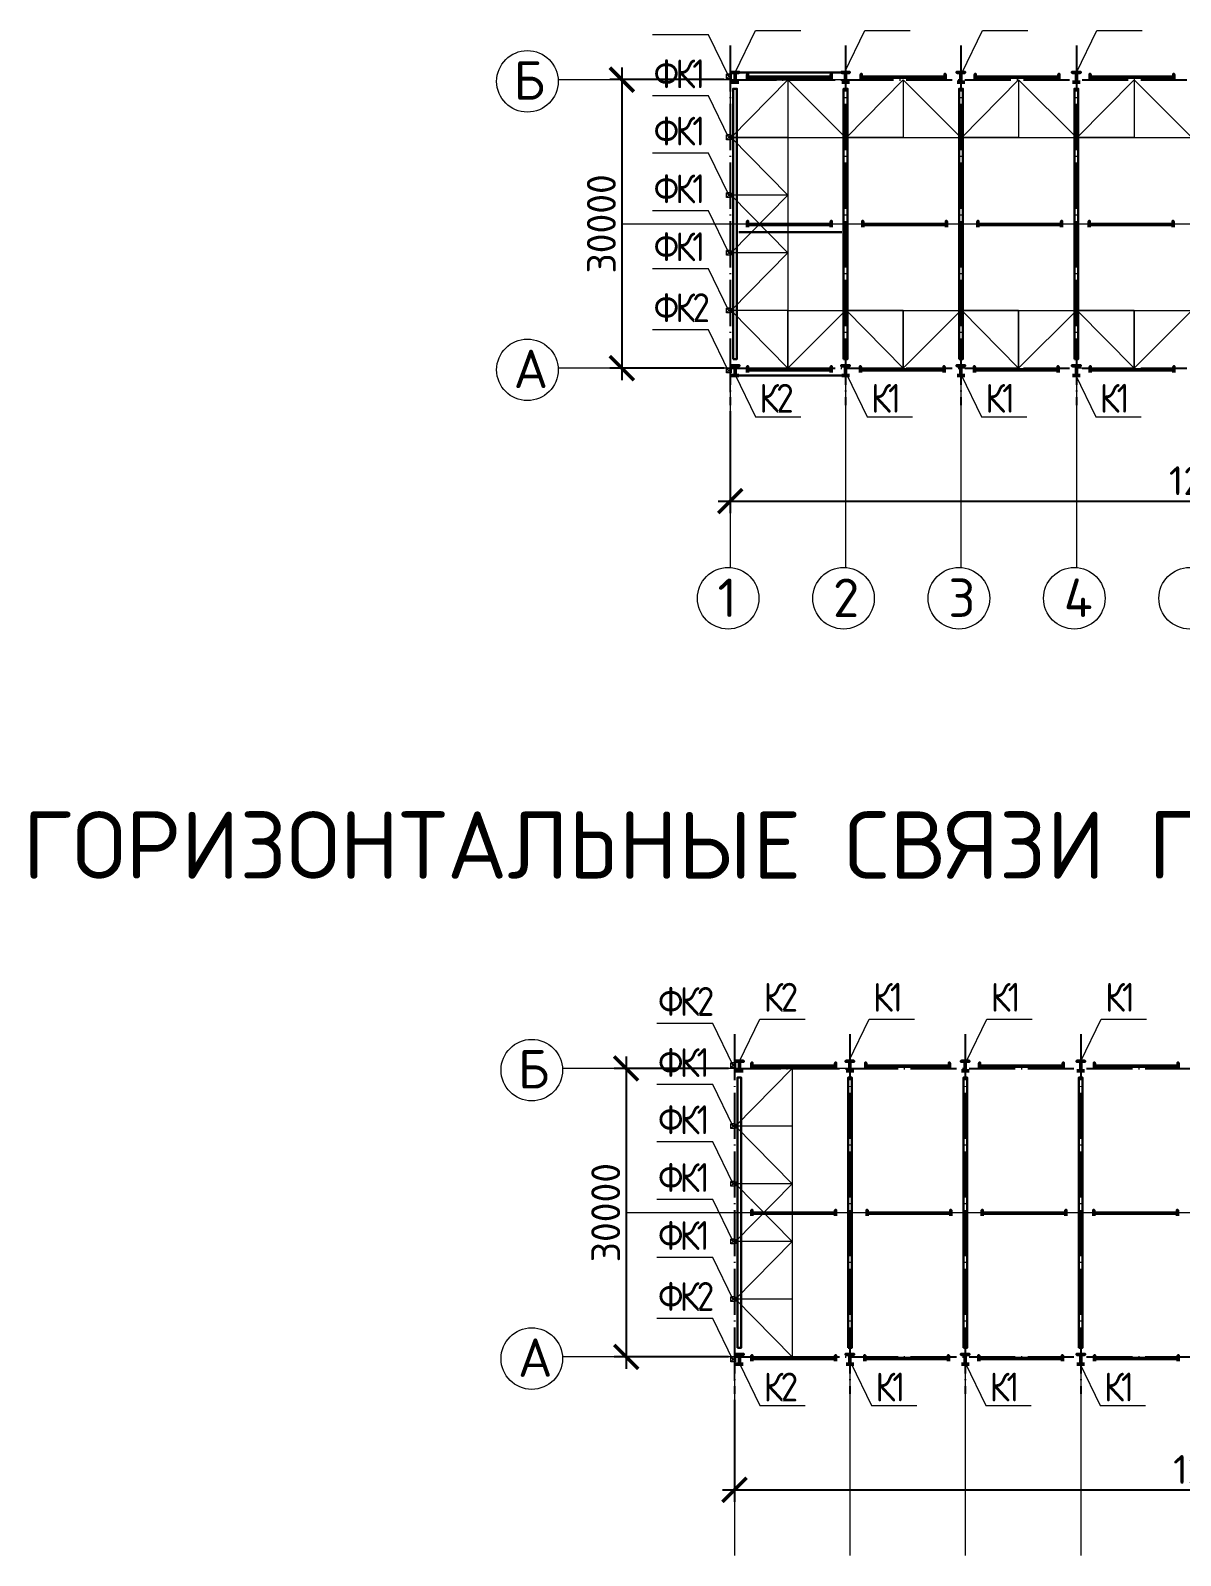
# Model space of a CAD drawing. Header units: millimetres. Extents: x -258606 to -95372, y 16759 to 83244.
# Drawn here: x -125414.8 to -125295.1, y 42037.9 to 42196.5 of the extents above; entities that cross this region are included whole.
import ezdxf

# ---------------------------------------------------------------- set-up
doc = ezdxf.new("R2010")
doc.units = ezdxf.units.MM
doc.header["$LTSCALE"] = 0.5
doc.linetypes.add('ACAD_ISO04W100', pattern=[30, 24, -3, 0, -3])
doc.layers.add('оси', color=7, linetype='ACAD_ISO04W100')
doc.layers.add('размеры', color=7, linetype='Continuous')
for name, color, linetype, lineweight in [('ТОЛСТЫЕ', 1, 'Continuous', 50), ('ТОЛСТЫЕ3', 7, 'Continuous', 30), ('ТОНКИЕе', 7, 'Continuous', 5)]:
    doc.layers.add(name, color=color, linetype=linetype, lineweight=lineweight)
doc.styles.add('Наклонный', font='isocpeur.ttf', dxfattribs={"height": 3.5})
doc.styles.add('Наклонный 5', font='isocpeur.ttf', dxfattribs={"oblique": 15, "height": 7})
doc.styles.add('Текст 3', font='isocpeur.ttf', dxfattribs={"height": 3})
doc.linetypes.add('119-3 Кабель низкоковольтный подземный', pattern='A,8,-2,[31,Russia-GOST_Topo.shx,S=0.1,R=180,X=0,Y=0],8,[31,Russia-GOST_Topo.shx,S=0.1,R=0,X=0,Y=0],-2', length=20)
doc.dimstyles.new('СТРОИТЕЛЬНЫЙ', dxfattribs={"dimtxt": 3.5, "dimasz": 2.5, "dimexe": 1.25, "dimexo": 0.625, "dimtad": 1, "dimdec": 0, "dimlfac": 100, "dimdsep": 46, "dimtxsty": 'Наклонный', "dimblk1": 'ARCHTICK', "dimblk2": 'ARCHTICK', "dimsah": 1, "dimcen": 0, "dimdle": 1.25, "dimadec": 0, "dimazin": 0, "dimtfac": 0.75, "dimtdec": 0, "dimtmove": 0, "dimatfit": 3, "dimldrblk": 'ARCHTICK', "dimfxl": 1, "dimtolj": 1, "dimtzin": 0, "dimarcsym": 0})

# ---------------------------------------------------------------- blocks, each defined once
blk = doc.blocks.new('_ArchTick')
at = {"color": 0, "linetype": 'ByBlock', "const_width": 0.15}
blk.add_lwpolyline([(-0.5, -0.5), (0.5, 0.5)], dxfattribs=at)
blk = doc.blocks.new('*D670')
at = {"layer": 'Defpoints', "color": 0, "transparency": 16777216}
for p in [(-125341.53, 42054.69), (-125221.53, 42054.69), (-125221.53, 42044.7)]:
    blk.add_point(p, dxfattribs=at)
at = {"layer": 'размеры', "color": 0, "lineweight": -2, "transparency": 16777216}
for p, q in [((-125341.53, 42054.06), (-125341.53, 42043.45)), ((-125221.53, 42054.06), (-125221.53, 42043.45)), ((-125342.78, 42044.7), (-125220.28, 42044.7))]:
    blk.add_line(p, q, dxfattribs=at)
at = {"layer": 'размеры', "color": 0, "lineweight": -2, "transparency": 16777216, "xscale": 2.5, "yscale": 2.5, "zscale": 2.5, "rotation": 180}
blk.add_blockref('_ArchTick', (-125341.53, 42044.7), dxfattribs=at)
at = {"layer": 'размеры', "color": 0, "lineweight": -2, "transparency": 16777216, "xscale": 2.5, "yscale": 2.5, "zscale": 2.5}
blk.add_blockref('_ArchTick', (-125221.53, 42044.7), dxfattribs=at)
at = {"layer": 'размеры', "color": 0, "lineweight": 0, "transparency": 16777216, "insert": (-125281.53, 42046.82), "char_height": 3, "attachment_point": 5, "style": 'Наклонный'}
blk.add_mtext('\\A1;12000х10=120000', dxfattribs=at)
blk = doc.blocks.new('*D671')
at = {"layer": 'Defpoints', "color": 0, "transparency": 16777216}
for p in [(-125341.53, 42088.53), (-125352.8, 42058.53), (-125341.53, 42058.53)]:
    blk.add_point(p, dxfattribs=at)
at = {"layer": 'размеры', "color": 0, "lineweight": -2, "transparency": 16777216}
for p, q in [((-125352.8, 42089.78), (-125352.8, 42057.28)), ((-125342.15, 42088.53), (-125354.05, 42088.53)), ((-125342.15, 42058.53), (-125354.05, 42058.53))]:
    blk.add_line(p, q, dxfattribs=at)
at = {"layer": 'размеры', "color": 0, "lineweight": -2, "transparency": 16777216, "xscale": 2.5, "yscale": 2.5, "zscale": 2.5}
for p, rotation in [((-125352.8, 42088.53), 90), ((-125352.8, 42058.53), 270)]:
    blk.add_blockref('_ArchTick', p, dxfattribs=dict(at, rotation=rotation))
at = {"layer": 'размеры', "color": 0, "lineweight": 0, "transparency": 16777216, "insert": (-125354.93, 42073.53), "char_height": 3, "attachment_point": 5, "rotation": 90, "style": 'Наклонный'}
blk.add_mtext('\\A1;30000', dxfattribs=at)
blk = doc.blocks.new('*D672')
at = {"layer": 'Defpoints', "color": 0, "transparency": 16777216}
for p in [(-125341.98, 42157.52), (-125221.98, 42157.52), (-125221.98, 42147.53)]:
    blk.add_point(p, dxfattribs=at)
at = {"layer": 'размеры', "color": 0, "lineweight": -2, "transparency": 16777216}
for p, q in [((-125341.98, 42156.89), (-125341.98, 42146.28)), ((-125221.98, 42156.89), (-125221.98, 42146.28)), ((-125343.23, 42147.53), (-125220.73, 42147.53))]:
    blk.add_line(p, q, dxfattribs=at)
at = {"layer": 'размеры', "color": 0, "lineweight": -2, "transparency": 16777216, "xscale": 2.5, "yscale": 2.5, "zscale": 2.5, "rotation": 180}
blk.add_blockref('_ArchTick', (-125341.98, 42147.53), dxfattribs=at)
at = {"layer": 'размеры', "color": 0, "lineweight": -2, "transparency": 16777216, "xscale": 2.5, "yscale": 2.5, "zscale": 2.5}
blk.add_blockref('_ArchTick', (-125221.98, 42147.53), dxfattribs=at)
at = {"layer": 'размеры', "color": 0, "lineweight": 0, "transparency": 16777216, "insert": (-125281.98, 42149.65), "char_height": 3, "attachment_point": 5, "style": 'Наклонный'}
blk.add_mtext('\\A1;12000х10=120000', dxfattribs=at)
blk = doc.blocks.new('*D673')
at = {"layer": 'Defpoints', "color": 0, "transparency": 16777216}
for p in [(-125341.98, 42191.36), (-125353.25, 42161.36), (-125341.98, 42161.36)]:
    blk.add_point(p, dxfattribs=at)
at = {"layer": 'размеры', "color": 0, "lineweight": -2, "transparency": 16777216}
for p, q in [((-125353.25, 42192.61), (-125353.25, 42160.11)), ((-125342.61, 42191.36), (-125354.5, 42191.36)), ((-125342.61, 42161.36), (-125354.5, 42161.36))]:
    blk.add_line(p, q, dxfattribs=at)
at = {"layer": 'размеры', "color": 0, "lineweight": -2, "transparency": 16777216, "xscale": 2.5, "yscale": 2.5, "zscale": 2.5}
for p, rotation in [((-125353.25, 42191.36), 90), ((-125353.25, 42161.36), 270)]:
    blk.add_blockref('_ArchTick', p, dxfattribs=dict(at, rotation=rotation))
at = {"layer": 'размеры', "color": 0, "lineweight": 0, "transparency": 16777216, "insert": (-125355.38, 42176.36), "char_height": 3, "attachment_point": 5, "rotation": 90, "style": 'Наклонный'}
blk.add_mtext('\\A1;30000', dxfattribs=at)

msp = doc.modelspace()

# ---------------------------------------------------------------- linework, layer by layer
at = {"layer": 'оси', "color": 0, "ltscale": 0.4}
for points in [[(-125341.98199, 42194.93007), (-125341.98199, 42194.93007), (-125341.98199, 42157.51886)], [(-125329.98199, 42194.93007), (-125329.98199, 42194.93007), (-125329.98199, 42157.51886)], [(-125329.98199, 42194.93007), (-125329.98199, 42194.93007), (-125329.98199, 42157.51886)], [(-125317.98199, 42194.93007), (-125317.98199, 42194.93007), (-125317.98199, 42157.51886)], [(-125317.98199, 42194.93007), (-125317.98199, 42194.93007), (-125317.98199, 42157.51886)], [(-125305.98199, 42194.93007), (-125305.98199, 42194.93007), (-125305.98199, 42157.51886)], [(-125305.98199, 42194.93007), (-125305.98199, 42194.93007), (-125305.98199, 42157.51886)], [(-125341.98199, 42191.35776), (-125221.98199, 42191.35776)], [(-125341.98199, 42161.35776), (-125341.98199, 42161.35776), (-125220.63511, 42161.35776)], [(-125341.52973, 42092.10035), (-125341.52973, 42092.10035), (-125341.52973, 42054.68914)], [(-125329.52973, 42092.10035), (-125329.52973, 42092.10035), (-125329.52973, 42054.68914)], [(-125329.52973, 42092.10035), (-125329.52973, 42092.10035), (-125329.52973, 42054.68914)], [(-125317.52973, 42092.10035), (-125317.52973, 42092.10035), (-125317.52973, 42054.68914)], [(-125317.52973, 42092.10035), (-125317.52973, 42092.10035), (-125317.52973, 42054.68914)], [(-125305.52973, 42092.10035), (-125305.52973, 42092.10035), (-125305.52973, 42054.68914)], [(-125305.52973, 42092.10035), (-125305.52973, 42092.10035), (-125305.52973, 42054.68914)], [(-125341.52973, 42088.52805), (-125221.52973, 42088.52805)], [(-125341.52973, 42058.52805), (-125341.52973, 42058.52805), (-125220.18284, 42058.52805)]]:
    msp.add_lwpolyline(points, dxfattribs=at)
at = {"layer": 'ТОЛСТЫЕ', "color": 0}
for points in [[(-125341.48199, 42191.60776), (-125341.48199, 42192.10776), (-125341.08199, 42192.10776), (-125341.88199, 42192.10776), (-125341.48199, 42192.10776), (-125341.48199, 42191.10776), (-125341.08199, 42191.10776)], [(-125341.48199, 42191.10776), (-125341.88199, 42191.10776)], [(-125340.16967, 42191.60776), (-125340.16967, 42191.90706), (-125340.16967, 42191.30772)], [(-125340.16967, 42191.60776), (-125331.46595, 42191.60776)], [(-125331.46595, 42191.60776), (-125331.46595, 42191.90706), (-125331.46595, 42191.30772)], [(-125329.98199, 42191.60776), (-125329.98199, 42192.10776), (-125329.58199, 42192.10776), (-125330.38199, 42192.10776), (-125329.98199, 42192.10776), (-125329.98199, 42191.10776), (-125329.58199, 42191.10776)], [(-125329.98199, 42191.10776), (-125330.38199, 42191.10776)], [(-125328.34529, 42191.60776), (-125328.34529, 42191.90706), (-125328.34529, 42191.30772)], [(-125328.34529, 42191.60776), (-125319.64157, 42191.60776)], [(-125319.64157, 42191.60776), (-125319.64157, 42191.90706), (-125319.64157, 42191.30772)], [(-125317.98199, 42191.60776), (-125317.98199, 42192.10776), (-125317.58199, 42192.10776), (-125318.38199, 42192.10776), (-125317.98199, 42192.10776), (-125317.98199, 42191.10776), (-125317.58199, 42191.10776)], [(-125317.98199, 42191.10776), (-125318.38199, 42191.10776)], [(-125316.49887, 42191.60776), (-125316.49887, 42191.90706), (-125316.49887, 42191.30772)], [(-125316.49887, 42191.60776), (-125307.79515, 42191.60776)], [(-125307.79515, 42191.60776), (-125307.79515, 42191.90706), (-125307.79515, 42191.30772)], [(-125305.98199, 42191.60776), (-125305.98199, 42192.10776), (-125305.58199, 42192.10776), (-125306.38199, 42192.10776), (-125305.98199, 42192.10776), (-125305.98199, 42191.10776), (-125305.58199, 42191.10776)], [(-125305.98199, 42191.10776), (-125306.38199, 42191.10776)], [(-125304.55553, 42191.60776), (-125304.55553, 42191.90706), (-125304.55553, 42191.30772)], [(-125304.55553, 42191.60776), (-125295.85181, 42191.60776)], [(-125295.85181, 42191.60776), (-125295.85181, 42191.90706), (-125295.85181, 42191.30772)], [(-125340.16967, 42176.31149), (-125340.16967, 42176.61079), (-125340.16967, 42176.01145)], [(-125331.46595, 42176.31149), (-125331.46595, 42176.61079), (-125331.46595, 42176.01145)], [(-125328.20315, 42176.31149), (-125328.20315, 42176.61079), (-125328.20315, 42176.01145)], [(-125319.49943, 42176.31149), (-125319.49943, 42176.61079), (-125319.49943, 42176.01145)], [(-125316.21534, 42176.31149), (-125316.21534, 42176.61079), (-125316.21534, 42176.01145)], [(-125307.51162, 42176.31149), (-125307.51162, 42176.61079), (-125307.51162, 42176.01145)], [(-125304.63154, 42176.31149), (-125304.63154, 42176.61079), (-125304.63154, 42176.01145)], [(-125295.92782, 42176.31149), (-125295.92782, 42176.61079), (-125295.92782, 42176.01145)], [(-125340.16967, 42176.31149), (-125331.46595, 42176.31149)], [(-125328.20315, 42176.31149), (-125319.49943, 42176.31149)], [(-125316.21534, 42176.31149), (-125307.51162, 42176.31149)], [(-125304.63154, 42176.31149), (-125295.92782, 42176.31149)], [(-125341.48199, 42161.10776), (-125341.48199, 42161.60776), (-125341.08199, 42161.60776), (-125341.88199, 42161.60776), (-125341.48199, 42161.60776), (-125341.48199, 42160.60776), (-125341.08199, 42160.60776)], [(-125340.16967, 42161.19682), (-125340.16967, 42161.49611), (-125340.16967, 42160.89677)], [(-125340.16967, 42161.19682), (-125331.46595, 42161.19682)], [(-125331.46595, 42161.19682), (-125331.46595, 42161.49611), (-125331.46595, 42160.89677)], [(-125329.98199, 42161.10776), (-125329.98199, 42161.60776), (-125329.58199, 42161.60776), (-125330.38199, 42161.60776), (-125329.98199, 42161.60776), (-125329.98199, 42160.60776), (-125329.58199, 42160.60776)], [(-125328.43536, 42161.19682), (-125328.43536, 42161.49611), (-125328.43536, 42160.89677)], [(-125328.43536, 42161.19682), (-125319.73164, 42161.19682)], [(-125319.73164, 42161.19682), (-125319.73164, 42161.49611), (-125319.73164, 42160.89677)], [(-125317.98199, 42161.10776), (-125317.98199, 42161.60776), (-125317.58199, 42161.60776), (-125318.38199, 42161.60776), (-125317.98199, 42161.60776), (-125317.98199, 42160.60776), (-125317.58199, 42160.60776)], [(-125316.57982, 42161.19682), (-125316.57982, 42161.49611), (-125316.57982, 42160.89677)], [(-125316.57982, 42161.19682), (-125307.8761, 42161.19682)], [(-125307.8761, 42161.19682), (-125307.8761, 42161.49611), (-125307.8761, 42160.89677)], [(-125305.98199, 42161.10776), (-125305.98199, 42161.60776), (-125305.58199, 42161.60776), (-125306.38199, 42161.60776), (-125305.98199, 42161.60776), (-125305.98199, 42160.60776), (-125305.58199, 42160.60776)], [(-125304.53387, 42161.19682), (-125304.53387, 42161.49611), (-125304.53387, 42160.89677)], [(-125304.53387, 42161.19682), (-125295.83015, 42161.19682)], [(-125295.83015, 42161.19682), (-125295.83015, 42161.49611), (-125295.83015, 42160.89677)], [(-125341.48199, 42160.60776), (-125341.88199, 42160.60776)], [(-125329.98199, 42160.60776), (-125330.38199, 42160.60776)], [(-125317.98199, 42160.60776), (-125318.38199, 42160.60776)], [(-125305.98199, 42160.60776), (-125306.38199, 42160.60776)], [(-125341.02973, 42088.77805), (-125341.02973, 42089.27805), (-125340.62973, 42089.27805), (-125341.42973, 42089.27805), (-125341.02973, 42089.27805), (-125341.02973, 42088.27805), (-125340.62973, 42088.27805)], [(-125341.02973, 42088.27805), (-125341.42973, 42088.27805)], [(-125339.7174, 42088.77805), (-125339.7174, 42089.07735), (-125339.7174, 42088.47801)], [(-125339.7174, 42088.77805), (-125331.01368, 42088.77805)], [(-125331.01368, 42088.77805), (-125331.01368, 42089.07735), (-125331.01368, 42088.47801)], [(-125329.52973, 42088.77805), (-125329.52973, 42089.27805), (-125329.12973, 42089.27805), (-125329.92973, 42089.27805), (-125329.52973, 42089.27805), (-125329.52973, 42088.27805), (-125329.12973, 42088.27805)], [(-125329.52973, 42088.27805), (-125329.92973, 42088.27805)], [(-125327.89302, 42088.77805), (-125327.89302, 42089.07735), (-125327.89302, 42088.47801)], [(-125327.89302, 42088.77805), (-125319.1893, 42088.77805)], [(-125319.1893, 42088.77805), (-125319.1893, 42089.07735), (-125319.1893, 42088.47801)], [(-125317.52973, 42088.77805), (-125317.52973, 42089.27805), (-125317.12973, 42089.27805), (-125317.92973, 42089.27805), (-125317.52973, 42089.27805), (-125317.52973, 42088.27805), (-125317.12973, 42088.27805)], [(-125317.52973, 42088.27805), (-125317.92973, 42088.27805)], [(-125316.0466, 42088.77805), (-125316.0466, 42089.07735), (-125316.0466, 42088.47801)], [(-125316.0466, 42088.77805), (-125307.34288, 42088.77805)], [(-125307.34288, 42088.77805), (-125307.34288, 42089.07735), (-125307.34288, 42088.47801)], [(-125305.52973, 42088.77805), (-125305.52973, 42089.27805), (-125305.12973, 42089.27805), (-125305.92973, 42089.27805), (-125305.52973, 42089.27805), (-125305.52973, 42088.27805), (-125305.12973, 42088.27805)], [(-125305.52973, 42088.27805), (-125305.92973, 42088.27805)], [(-125304.10326, 42088.77805), (-125304.10326, 42089.07735), (-125304.10326, 42088.47801)], [(-125304.10326, 42088.77805), (-125295.39954, 42088.77805)], [(-125295.39954, 42088.77805), (-125295.39954, 42089.07735), (-125295.39954, 42088.47801)], [(-125339.7174, 42073.48178), (-125339.7174, 42073.78108), (-125339.7174, 42073.18174)], [(-125339.7174, 42073.48178), (-125331.01368, 42073.48178)], [(-125331.01368, 42073.48178), (-125331.01368, 42073.78108), (-125331.01368, 42073.18174)], [(-125327.75088, 42073.48178), (-125327.75088, 42073.78108), (-125327.75088, 42073.18174)], [(-125327.75088, 42073.48178), (-125319.04716, 42073.48178)], [(-125319.04716, 42073.48178), (-125319.04716, 42073.78108), (-125319.04716, 42073.18174)], [(-125315.76307, 42073.48178), (-125315.76307, 42073.78108), (-125315.76307, 42073.18174)], [(-125315.76307, 42073.48178), (-125307.05935, 42073.48178)], [(-125307.05935, 42073.48178), (-125307.05935, 42073.78108), (-125307.05935, 42073.18174)], [(-125304.17927, 42073.48178), (-125304.17927, 42073.78108), (-125304.17927, 42073.18174)], [(-125304.17927, 42073.48178), (-125295.47555, 42073.48178)], [(-125295.47555, 42073.48178), (-125295.47555, 42073.78108), (-125295.47555, 42073.18174)], [(-125341.02973, 42058.27805), (-125341.02973, 42058.77805), (-125340.62973, 42058.77805), (-125341.42973, 42058.77805), (-125341.02973, 42058.77805), (-125341.02973, 42057.77805), (-125340.62973, 42057.77805)], [(-125341.02973, 42057.77805), (-125341.42973, 42057.77805)], [(-125339.7174, 42058.3671), (-125339.7174, 42058.6664), (-125339.7174, 42058.06706)], [(-125339.7174, 42058.3671), (-125331.01368, 42058.3671)], [(-125331.01368, 42058.3671), (-125331.01368, 42058.6664), (-125331.01368, 42058.06706)], [(-125329.52973, 42058.27805), (-125329.52973, 42058.77805), (-125329.12973, 42058.77805), (-125329.92973, 42058.77805), (-125329.52973, 42058.77805), (-125329.52973, 42057.77805), (-125329.12973, 42057.77805)], [(-125329.52973, 42057.77805), (-125329.92973, 42057.77805)], [(-125327.98309, 42058.3671), (-125327.98309, 42058.6664), (-125327.98309, 42058.06706)], [(-125327.98309, 42058.3671), (-125319.27937, 42058.3671)], [(-125319.27937, 42058.3671), (-125319.27937, 42058.6664), (-125319.27937, 42058.06706)], [(-125317.52973, 42058.27805), (-125317.52973, 42058.77805), (-125317.12973, 42058.77805), (-125317.92973, 42058.77805), (-125317.52973, 42058.77805), (-125317.52973, 42057.77805), (-125317.12973, 42057.77805)], [(-125317.52973, 42057.77805), (-125317.92973, 42057.77805)], [(-125316.12755, 42058.3671), (-125316.12755, 42058.6664), (-125316.12755, 42058.06706)], [(-125316.12755, 42058.3671), (-125307.42383, 42058.3671)], [(-125307.42383, 42058.3671), (-125307.42383, 42058.6664), (-125307.42383, 42058.06706)], [(-125305.52973, 42058.27805), (-125305.52973, 42058.77805), (-125305.12973, 42058.77805), (-125305.92973, 42058.77805), (-125305.52973, 42058.77805), (-125305.52973, 42057.77805), (-125305.12973, 42057.77805)], [(-125305.52973, 42057.77805), (-125305.92973, 42057.77805)], [(-125304.0816, 42058.3671), (-125304.0816, 42058.6664), (-125304.0816, 42058.06706)], [(-125304.0816, 42058.3671), (-125295.37788, 42058.3671)], [(-125295.37788, 42058.3671), (-125295.37788, 42058.6664), (-125295.37788, 42058.06706)]]:
    msp.add_lwpolyline(points, dxfattribs=at)
at = {"layer": 'ТОЛСТЫЕ3', "color": 0, "linetype": '119-3 Кабель низкоковольтный подземный', "ltscale": 0.3}
for points in [[(-125341.08199, 42192.12137), (-125330.38199, 42192.12137)], [(-125341.08199, 42175.48745), (-125330.38199, 42175.48745)], [(-125341.08199, 42160.60776), (-125330.38199, 42160.60776)]]:
    msp.add_lwpolyline(points, dxfattribs=at)
at = {"layer": 'ТОЛСТЫЕ3', "color": 0}
for points in [[(-125341.68199, 42162.30776), (-125341.68199, 42162.30776), (-125341.28199, 42162.30776), (-125341.28199, 42190.40776), (-125341.68199, 42190.40776), (-125341.68199, 42162.30776)], [(-125330.18199, 42162.30776), (-125330.18199, 42162.30776), (-125329.78199, 42162.30776), (-125329.78199, 42190.40776), (-125330.18199, 42190.40776), (-125330.18199, 42162.30776)], [(-125318.18199, 42162.30776), (-125318.18199, 42162.30776), (-125317.78199, 42162.30776), (-125317.78199, 42190.40776), (-125318.18199, 42190.40776), (-125318.18199, 42162.30776)], [(-125306.18199, 42162.30776), (-125306.18199, 42162.30776), (-125305.78199, 42162.30776), (-125305.78199, 42190.40776), (-125306.18199, 42190.40776), (-125306.18199, 42162.30776)], [(-125341.22973, 42059.47805), (-125341.22973, 42059.47805), (-125340.82973, 42059.47805), (-125340.82973, 42087.57805), (-125341.22973, 42087.57805), (-125341.22973, 42059.47805)], [(-125329.72973, 42059.47805), (-125329.72973, 42059.47805), (-125329.32973, 42059.47805), (-125329.32973, 42087.57805), (-125329.72973, 42087.57805), (-125329.72973, 42059.47805)], [(-125317.72973, 42059.47805), (-125317.72973, 42059.47805), (-125317.32973, 42059.47805), (-125317.32973, 42087.57805), (-125317.72973, 42087.57805), (-125317.72973, 42059.47805)], [(-125305.72973, 42059.47805), (-125305.72973, 42059.47805), (-125305.32973, 42059.47805), (-125305.32973, 42087.57805), (-125305.72973, 42087.57805), (-125305.72973, 42059.47805)]]:
    msp.add_lwpolyline(points, dxfattribs=at)
at = {"layer": 'ТОНКИЕе', "color": 0, "lineweight": 0}
for points in [[(-125342.13199, 42191.67306), (-125344.25535, 42196.03851), (-125350.05211, 42196.03851)], [(-125341.48199, 42192.10776), (-125339.35864, 42196.47321), (-125334.65265, 42196.47321)], [(-125330.10146, 42192.10776), (-125327.97811, 42196.47321), (-125323.27211, 42196.47321)], [(-125317.85873, 42192.10776), (-125315.73537, 42196.47321), (-125311.02938, 42196.47321)], [(-125305.96087, 42192.10776), (-125303.83752, 42196.47321), (-125299.13153, 42196.47321)], [(-125342.38199, 42191.94545), (-125341.88199, 42191.94545), (-125341.88199, 42191.44545), (-125342.38199, 42191.44545), (-125342.38199, 42191.94545)], [(-125342.38199, 42191.44545), (-125341.88199, 42191.94545), (-125342.38199, 42191.94545), (-125341.88199, 42191.44545)], [(-125329.98199, 42191.35776), (-125332.98199, 42191.35776), (-125338.98199, 42191.35776), (-125335.98199, 42191.35776), (-125335.80135, 42191.35776)], [(-125342.13199, 42185.31772), (-125344.25535, 42189.68316), (-125350.05211, 42189.68316)], [(-125342.38199, 42185.60776), (-125341.88199, 42185.60776), (-125341.88199, 42185.10776), (-125342.38199, 42185.10776), (-125342.38199, 42185.60776)], [(-125342.38199, 42185.10776), (-125341.88199, 42185.60776), (-125342.38199, 42185.60776), (-125341.88199, 42185.10776)], [(-125342.13199, 42179.36532), (-125344.25535, 42183.73076), (-125350.05211, 42183.73076)], [(-125342.38199, 42179.60776), (-125341.88199, 42179.60776), (-125341.88199, 42179.10776), (-125342.38199, 42179.10776), (-125342.38199, 42179.60776)], [(-125342.38199, 42179.10776), (-125341.88199, 42179.60776), (-125342.38199, 42179.60776), (-125341.88199, 42179.10776)], [(-125342.13199, 42173.35776), (-125344.25535, 42177.72321), (-125350.05211, 42177.72321)], [(-125342.38199, 42173.60776), (-125341.88199, 42173.60776), (-125341.88199, 42173.10776), (-125342.38199, 42173.10776), (-125342.38199, 42173.60776)], [(-125342.38199, 42173.10776), (-125341.88199, 42173.60776), (-125342.38199, 42173.60776), (-125341.88199, 42173.10776)], [(-125342.13199, 42167.32895), (-125344.25535, 42171.6944), (-125350.05211, 42171.6944)], [(-125342.38199, 42167.60776), (-125341.88199, 42167.60776), (-125341.88199, 42167.10776), (-125342.38199, 42167.10776), (-125342.38199, 42167.60776)], [(-125342.38199, 42167.10776), (-125341.88199, 42167.60776), (-125342.38199, 42167.60776), (-125341.88199, 42167.10776)], [(-125342.13199, 42160.99074), (-125344.25535, 42165.35618), (-125350.05211, 42165.35618)], [(-125342.38199, 42161.35776), (-125341.88199, 42161.35776), (-125341.88199, 42160.85776), (-125342.38199, 42160.85776), (-125342.38199, 42161.35776)], [(-125342.38199, 42160.85776), (-125341.88199, 42161.35776), (-125342.38199, 42161.35776), (-125341.88199, 42160.85776)], [(-125341.48199, 42160.66659), (-125339.35864, 42156.30114), (-125334.65265, 42156.30114)], [(-125329.84722, 42160.66659), (-125327.72387, 42156.30114), (-125323.01787, 42156.30114)], [(-125317.97136, 42160.66659), (-125315.848, 42156.30114), (-125311.14201, 42156.30114)], [(-125306.06919, 42160.66659), (-125303.94583, 42156.30114), (-125299.23984, 42156.30114)], [(-125341.67973, 42088.84335), (-125343.80308, 42093.20879), (-125349.59984, 42093.20879)], [(-125341.02973, 42089.27805), (-125338.90637, 42093.64349), (-125334.20038, 42093.64349)], [(-125329.64919, 42089.27805), (-125327.52584, 42093.64349), (-125322.81984, 42093.64349)], [(-125317.40646, 42089.27805), (-125315.2831, 42093.64349), (-125310.57711, 42093.64349)], [(-125305.5086, 42089.27805), (-125303.38525, 42093.64349), (-125298.67926, 42093.64349)], [(-125341.92973, 42089.11574), (-125341.42973, 42089.11574), (-125341.42973, 42088.61574), (-125341.92973, 42088.61574), (-125341.92973, 42089.11574)], [(-125341.92973, 42088.61574), (-125341.42973, 42089.11574), (-125341.92973, 42089.11574), (-125341.42973, 42088.61574)], [(-125329.52973, 42088.52805), (-125332.52973, 42088.52805), (-125338.52973, 42088.52805), (-125335.52973, 42088.52805), (-125335.34908, 42088.52805)], [(-125341.67973, 42082.488), (-125343.80308, 42086.85345), (-125349.59984, 42086.85345)], [(-125341.92973, 42082.77805), (-125341.42973, 42082.77805), (-125341.42973, 42082.27805), (-125341.92973, 42082.27805), (-125341.92973, 42082.77805)], [(-125341.92973, 42082.27805), (-125341.42973, 42082.77805), (-125341.92973, 42082.77805), (-125341.42973, 42082.27805)], [(-125341.67973, 42076.5356), (-125343.80308, 42080.90105), (-125349.59984, 42080.90105)], [(-125341.92973, 42076.77805), (-125341.42973, 42076.77805), (-125341.42973, 42076.27805), (-125341.92973, 42076.27805), (-125341.92973, 42076.77805)], [(-125341.92973, 42076.27805), (-125341.42973, 42076.77805), (-125341.92973, 42076.77805), (-125341.42973, 42076.27805)], [(-125341.67973, 42070.52805), (-125343.80308, 42074.89349), (-125349.59984, 42074.89349)], [(-125341.92973, 42070.77805), (-125341.42973, 42070.77805), (-125341.42973, 42070.27805), (-125341.92973, 42070.27805), (-125341.92973, 42070.77805)], [(-125341.92973, 42070.27805), (-125341.42973, 42070.77805), (-125341.92973, 42070.77805), (-125341.42973, 42070.27805)], [(-125341.67973, 42064.49924), (-125343.80308, 42068.86468), (-125349.59984, 42068.86468)], [(-125341.92973, 42064.77805), (-125341.42973, 42064.77805), (-125341.42973, 42064.27805), (-125341.92973, 42064.27805), (-125341.92973, 42064.77805)], [(-125341.92973, 42064.27805), (-125341.42973, 42064.77805), (-125341.92973, 42064.77805), (-125341.42973, 42064.27805)], [(-125341.67973, 42058.16102), (-125343.80308, 42062.52647), (-125349.59984, 42062.52647)], [(-125341.92973, 42058.52805), (-125341.42973, 42058.52805), (-125341.42973, 42058.02805), (-125341.92973, 42058.02805), (-125341.92973, 42058.52805)], [(-125341.92973, 42058.02805), (-125341.42973, 42058.52805), (-125341.92973, 42058.52805), (-125341.42973, 42058.02805)], [(-125341.02973, 42057.83687), (-125338.90637, 42053.47143), (-125334.20038, 42053.47143)], [(-125329.39495, 42057.83687), (-125327.2716, 42053.47143), (-125322.5656, 42053.47143)], [(-125317.51909, 42057.83687), (-125315.39573, 42053.47143), (-125310.68974, 42053.47143)], [(-125305.61692, 42057.83687), (-125303.49356, 42053.47143), (-125298.78757, 42053.47143)]]:
    msp.add_lwpolyline(points, dxfattribs=at)
at = {"layer": 'ТОНКИЕе', "color": 0}
for points in [[(-125341.98199, 42191.35776), (-125359.78697, 42191.35776)], [(-125341.98199, 42191.35776), (-125335.98199, 42191.35776), (-125335.98199, 42161.35776)], [(-125341.98199, 42191.35776), (-125341.98199, 42185.35776), (-125222.06341, 42185.35776)], [(-125335.98199, 42191.35776), (-125335.98199, 42185.35776), (-125341.88199, 42185.35776)], [(-125335.98199, 42191.35776), (-125341.88199, 42185.35776), (-125335.98199, 42179.35776)], [(-125341.88199, 42185.35776), (-125335.98199, 42191.35776)], [(-125335.98199, 42191.35776), (-125329.98199, 42185.35776)], [(-125323.98199, 42191.35776), (-125323.98199, 42185.35776), (-125329.88199, 42185.35776)], [(-125329.88199, 42185.35776), (-125323.98199, 42191.35776)], [(-125323.98199, 42191.35776), (-125317.98199, 42185.35776)], [(-125311.98199, 42191.35776), (-125311.98199, 42185.35776), (-125317.88199, 42185.35776)], [(-125317.88199, 42185.35776), (-125311.98199, 42191.35776)], [(-125311.98199, 42191.35776), (-125305.98199, 42185.35776)], [(-125299.98199, 42191.35776), (-125299.98199, 42185.35776), (-125305.88199, 42185.35776)], [(-125305.88199, 42185.35776), (-125299.98199, 42191.35776)], [(-125299.98199, 42191.35776), (-125293.98199, 42185.35776)], [(-125335.98199, 42185.35776), (-125335.98199, 42179.35776), (-125341.88199, 42179.35776)], [(-125335.98199, 42179.35776), (-125335.98199, 42173.35776), (-125341.88199, 42173.35776)], [(-125335.98199, 42173.35776), (-125341.88199, 42179.35776)], [(-125335.98199, 42179.35776), (-125341.88199, 42173.35776)], [(-125353.25321, 42176.35776), (-125201.60834, 42176.35776)], [(-125335.98199, 42173.35776), (-125335.98199, 42167.35776), (-125341.88199, 42167.35776)], [(-125335.98199, 42173.35776), (-125341.88199, 42167.35776), (-125335.98199, 42161.35776)], [(-125335.98199, 42167.35776), (-125335.98199, 42161.35776), (-125341.88199, 42161.35776)], [(-125335.98199, 42161.35776), (-125335.98199, 42167.35776), (-125341.88199, 42167.35776)], [(-125341.88199, 42167.35776), (-125335.98199, 42161.35776)], [(-125335.98199, 42161.35776), (-125329.98199, 42167.35776)], [(-125335.98199, 42167.35776), (-125222.08199, 42167.35776)], [(-125323.98199, 42167.35776), (-125323.98199, 42161.35776), (-125329.88199, 42161.35776)], [(-125323.98199, 42161.35776), (-125323.98199, 42167.35776), (-125329.88199, 42167.35776)], [(-125329.88199, 42167.35776), (-125323.98199, 42161.35776)], [(-125323.98199, 42161.35776), (-125317.98199, 42167.35776)], [(-125311.98199, 42167.35776), (-125311.98199, 42161.35776), (-125317.88199, 42161.35776)], [(-125311.98199, 42161.35776), (-125311.98199, 42167.35776), (-125317.88199, 42167.35776)], [(-125317.88199, 42167.35776), (-125311.98199, 42161.35776)], [(-125311.98199, 42161.35776), (-125305.98199, 42167.35776)], [(-125299.98199, 42167.35776), (-125299.98199, 42161.35776), (-125305.88199, 42161.35776)], [(-125299.98199, 42161.35776), (-125299.98199, 42167.35776), (-125305.88199, 42167.35776)], [(-125305.88199, 42167.35776), (-125299.98199, 42161.35776)], [(-125299.98199, 42161.35776), (-125293.98199, 42167.35776)], [(-125341.98199, 42158.85776), (-125341.98199, 42163.85776)], [(-125341.98199, 42161.35776), (-125359.78697, 42161.35776)], [(-125341.98199, 42161.35776), (-125341.98199, 42147.52509), (-125341.98199, 42140.70277)], [(-125329.98199, 42161.35776), (-125329.98199, 42147.52509), (-125329.98199, 42140.70277)], [(-125317.98199, 42161.35776), (-125317.98199, 42147.52509), (-125317.98199, 42140.70277)], [(-125305.98199, 42161.35776), (-125305.98199, 42147.52509), (-125305.98199, 42140.70277)], [(-125341.52973, 42088.52805), (-125359.3347, 42088.52805)], [(-125341.52973, 42088.52805), (-125335.52973, 42088.52805), (-125335.52973, 42058.52805)], [(-125335.52973, 42088.52805), (-125335.52973, 42082.52805), (-125341.42973, 42082.52805)], [(-125335.52973, 42088.52805), (-125341.42973, 42082.52805), (-125335.52973, 42076.52805)], [(-125335.52973, 42082.52805), (-125335.52973, 42076.52805), (-125341.42973, 42076.52805)], [(-125335.52973, 42076.52805), (-125335.52973, 42070.52805), (-125341.42973, 42070.52805)], [(-125335.52973, 42070.52805), (-125341.42973, 42076.52805)], [(-125335.52973, 42076.52805), (-125341.42973, 42070.52805)], [(-125352.80094, 42073.52805), (-125201.15607, 42073.52805)], [(-125335.52973, 42070.52805), (-125335.52973, 42064.52805), (-125341.42973, 42064.52805)], [(-125335.52973, 42070.52805), (-125341.42973, 42064.52805), (-125335.52973, 42058.52805)], [(-125335.52973, 42064.52805), (-125335.52973, 42058.52805), (-125341.42973, 42058.52805)], [(-125341.52973, 42056.02805), (-125341.52973, 42061.02805)], [(-125341.52973, 42058.52805), (-125359.3347, 42058.52805)], [(-125341.52973, 42058.52805), (-125341.52973, 42044.69537), (-125341.52973, 42037.87305)], [(-125329.52973, 42058.52805), (-125329.52973, 42044.69537), (-125329.52973, 42037.87305)], [(-125317.52973, 42058.52805), (-125317.52973, 42044.69537), (-125317.52973, 42037.87305)], [(-125305.52973, 42058.52805), (-125305.52973, 42044.69537), (-125305.52973, 42037.87305)]]:
    msp.add_lwpolyline(points, dxfattribs=at)
for centre in [(-125363.07214, 42191.18148), (-125363.07214, 42161.18148), (-125342.19511, 42137.42633), (-125330.19511, 42137.42633), (-125318.19511, 42137.42633), (-125306.19511, 42137.42633), (-125294.19511, 42137.42633), (-125362.61987, 42088.35176), (-125362.61987, 42058.35176)]:
    msp.add_circle(centre, 3.2, dxfattribs=at)

# ---------------------------------------------------------------- texts
at = {"layer": 'ТОНКИЕе', "color": 0, "attachment_point": 1}
for s, width, insert, char_height, style in [('{\\Q0;Б}', 1.8527324, (-125364.50837, 42193.28408), 4, 'Наклонный 5'), ('{\\Q0;А}', 1.8527324, (-125364.50837, 42163.28408), 4, 'Наклонный 5'), ('{\\Q0;1}', 1.8527324, (-125343.29118, 42139.47855), 4, 'Наклонный 5'), ('{\\Q0;2}', 1.8527324, (-125331.29118, 42139.47855), 4, 'Наклонный 5'), ('{\\Q0;3}', 1.8527324, (-125319.29118, 42139.47855), 4, 'Наклонный 5'), ('{\\Q0;4}', 1.8527324, (-125307.29118, 42139.47855), 4, 'Наклонный 5'), ('ГОРИЗОНТАЛЬНЫЕ СВЯЗИ ПО ВЕРХНИМ ПОЯСАМ ФЕРМ', 597.424223, (-125415.5763, 42115.26173), 7, 'Текст 3'), ('{\\Q0;Б}', 1.8527324, (-125364.0561, 42090.45437), 4, 'Наклонный 5'), ('{\\Q0;А}', 1.8527324, (-125364.0561, 42060.45437), 4, 'Наклонный 5')]:
    msp.add_mtext_dynamic_manual_height_columns(s, width=width, gutter_width=35, heights=[0], dxfattribs=dict(at, insert=insert, char_height=char_height, style=style))
at = {"layer": 'ТОНКИЕе', "color": 0, "lineweight": 0, "char_height": 3, "attachment_point": 1, "style": 'Наклонный'}
for s, insert in [('{\\W0.9;\\T0.75;ФК1}', (-125349.94976, 42193.47243)), ('{\\W0.9;\\T0.75;ФК1}', (-125349.94976, 42187.52002)), ('{\\W0.9;\\T0.75;ФК1}', (-125349.94976, 42181.51247)), ('{\\W0.9;\\T0.75;ФК1}', (-125349.94976, 42175.48366)), ('{\\W0.9;\\T0.75;ФК2}', (-125349.94976, 42169.14544)), ('{\\W0.9;\\T0.75;К2}', (-125338.96567, 42159.72755)), ('{\\W0.9;\\T0.75;К1}', (-125327.3309, 42159.72755)), ('{\\W0.9;\\T0.75;К1}', (-125315.45503, 42159.72755)), ('{\\W0.9;\\T0.75;К1}', (-125303.55286, 42159.72755)), ('{\\W0.9;\\T0.75;К2}', (-125338.5134, 42097.43276)), ('{\\W0.9;\\T0.75;К1}', (-125327.13286, 42097.43276)), ('{\\W0.9;\\T0.75;К1}', (-125314.89013, 42097.43276)), ('{\\W0.9;\\T0.75;К1}', (-125302.99228, 42097.43276)), ('{\\W0.9;\\T0.75;ФК2}', (-125349.49749, 42096.99805)), ('{\\W0.9;\\T0.75;ФК1}', (-125349.49749, 42090.64271)), ('{\\W0.9;\\T0.75;ФК1}', (-125349.49749, 42084.69031)), ('{\\W0.9;\\T0.75;ФК1}', (-125349.49749, 42078.68276)), ('{\\W0.9;\\T0.75;ФК1}', (-125349.49749, 42072.65395)), ('{\\W0.9;\\T0.75;ФК2}', (-125349.49749, 42066.31573)), ('{\\W0.9;\\T0.75;К2}', (-125338.5134, 42056.89783)), ('{\\W0.9;\\T0.75;К1}', (-125326.87863, 42056.89783)), ('{\\W0.9;\\T0.75;К1}', (-125315.00276, 42056.89783)), ('{\\W0.9;\\T0.75;К1}', (-125303.10059, 42056.89783))]:
    msp.add_mtext_dynamic_manual_height_columns(s, width=2.5462957, gutter_width=15, heights=[0], dxfattribs=dict(at, insert=insert))

# ---------------------------------------------------------------- dimensions: what is measured, and where the dimension line sits
at = {"layer": 'размеры', "color": 0, "lineweight": 0}
for base, p1, p2, picture, middle in [((-125353.25321, 42161.35776), (-125341.98199, 42191.35776), (-125341.98199, 42161.35776), '*D673', (-125355.37821, 42176.35776)), ((-125352.80094, 42058.52805), (-125341.52973, 42088.52805), (-125341.52973, 42058.52805), '*D671', (-125354.92594, 42073.52805))]:
    dim = msp.add_linear_dim(base=base, p1=p1, p2=p2, angle=90, text='30000', dimstyle='СТРОИТЕЛЬНЫЙ', dxfattribs=at)
    dim.commit()
    dim.dimension.update_dxf_attribs({"geometry": picture, "text_midpoint": middle})
for base, p1, p2, picture, middle in [((-125221.98199, 42147.52509), (-125341.98199, 42157.51886), (-125221.98199, 42157.51886), '*D672', (-125281.98199, 42147.52509)), ((-125221.52973, 42044.69537), (-125341.52973, 42054.68914), (-125221.52973, 42054.68914), '*D670', (-125281.52973, 42044.69537))]:
    dim = msp.add_linear_dim(base=base, p1=p1, p2=p2, text='12000х10=120000', dimstyle='СТРОИТЕЛЬНЫЙ', dxfattribs=at)
    dim.commit()
    dim.dimension.update_dxf_attribs({"geometry": picture, "text_midpoint": middle, "dimtype": 160})

doc.saveas('drawing.dxf')
